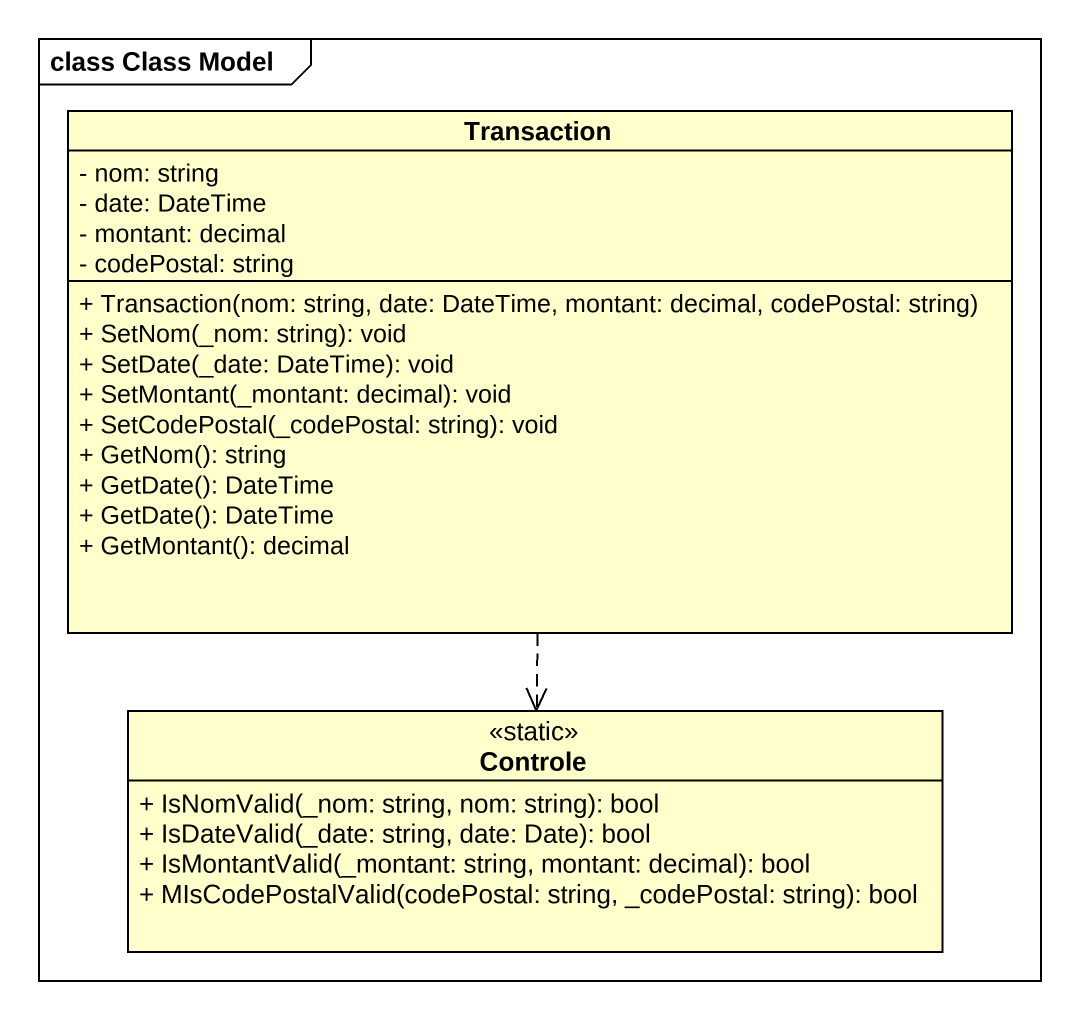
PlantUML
@startuml
mainframe class Class Model
hide circle
hide empty members
skinparam classAttributeIconSize 0
class Transaction {
  - nom: string
  - date: DateTime
  - montant: decimal
  - codePostal: string
  + Transaction(nom: string, date: DateTime, montant: decimal, codePostal: string)
  + SetNom(_nom: string): void
  + SetDate(_date: DateTime): void
  + SetMontant(_montant: decimal): void
  + SetCodePostal(_codePostal: string): void
  + GetNom(): string
  + GetDate(): DateTime
  + GetDate(): DateTime
  + GetMontant(): decimal
}
class Controle <<static>> {
  + IsNomValid(_nom: string, nom: string): bool
  + IsDateValid(_date: string, date: Date): bool
  + IsMontantValid(_montant: string, montant: decimal): bool
  + MIsCodePostalValid(codePostal: string, _codePostal: string): bool
}
Transaction ..> Controle
@enduml
